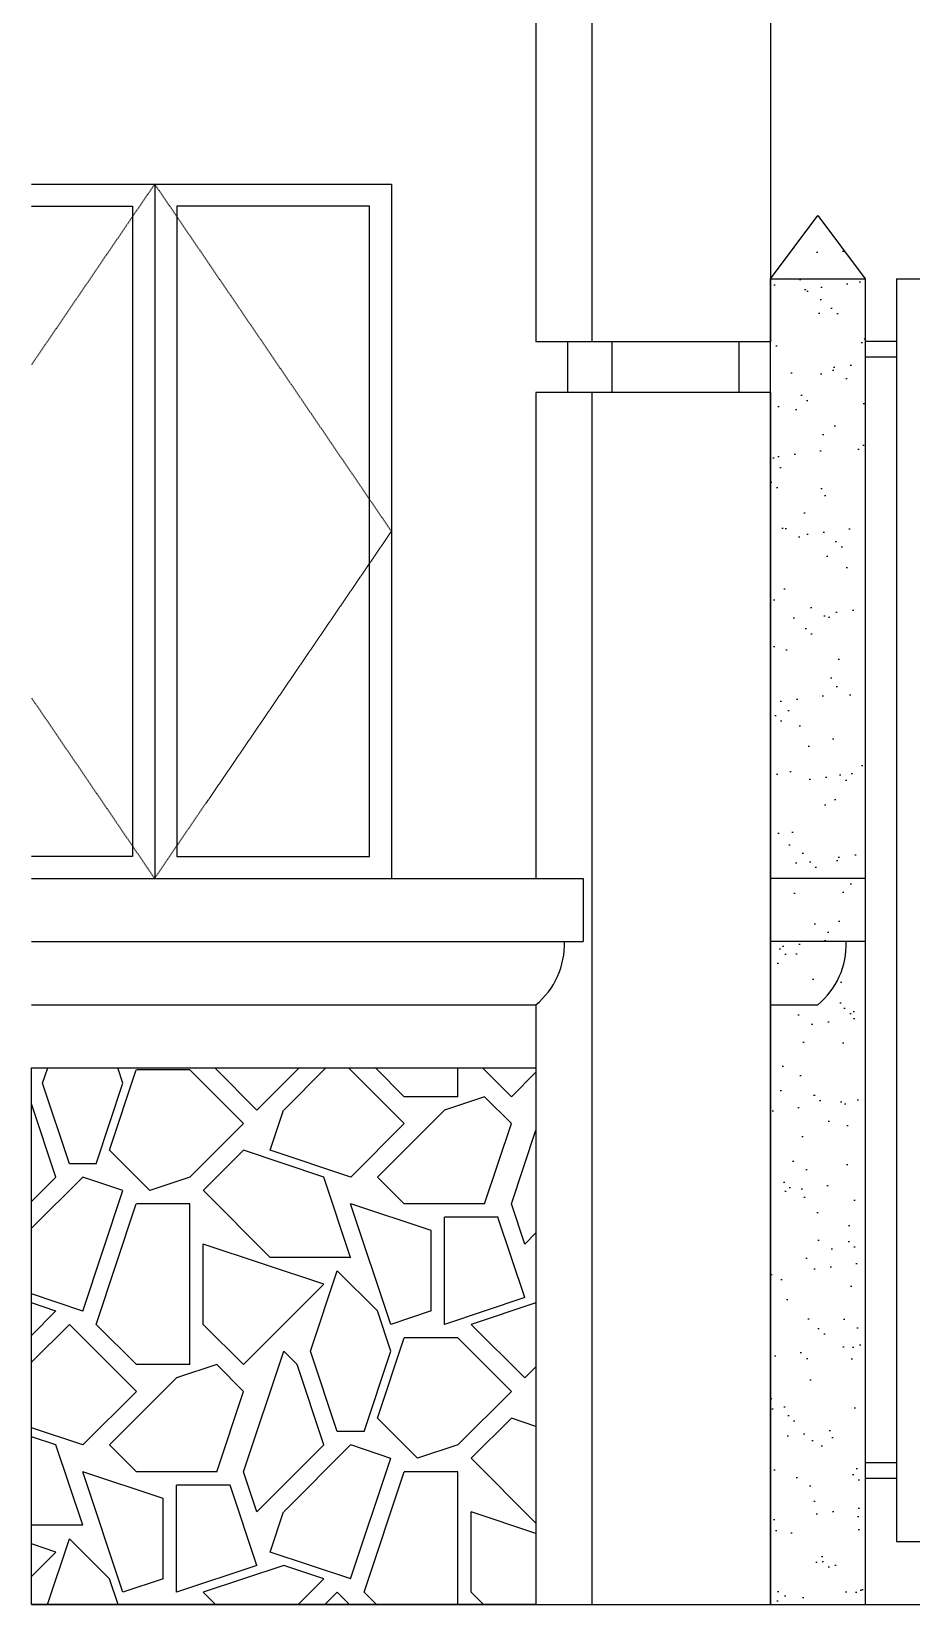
# Model space of a CAD drawing. Extents: x -6708 to 51378, y -17661 to 34250.
# Drawn here: x 26054 to 27448, y -11623 to -9131 of the extents above; entities that cross this region are included whole.
import ezdxf

# ---------------------------------------------------------------- set-up
doc = ezdxf.new("R2010")
doc.units = 0
doc.header["$LTSCALE"] = 5
doc.header["$MEASUREMENT"] = 0
doc.linetypes.add('HIDDEN', pattern=[0.375, 0.25, -0.125])
doc.layers.get('0').update_dxf_attribs({"linetype": 'CONTINUOUS'})
for name, color, linetype in [('0-BCA', 33, 'CONTINUOUS'), ('0-HATCH', 8, 'CONTINUOUS'), ('0-TEXT', 7, 'CONTINUOUS')]:
    doc.layers.add(name, color=color, linetype=linetype)

msp = doc.modelspace()

# ---------------------------------------------------------------- hatches: boundary and pattern name
at = {"layer": '0-HATCH'}
h = msp.add_hatch(dxfattribs=at)
h.set_pattern_fill('AR-SAND', color=2, scale=50, style=0)
h.set_pattern_definition([(37.5, (689.35, -7085.17), (-3.14967, 96.34119), [0, -76, 0, -85, 0, -81.25]), (7.5, (689.35, -7085.17), (88.48884, 141.1073), [0, -41, 0, -68.5, 0, -26.25]), (327.5, (627.85, -7085.17), (155.7071, 0.28295), [0, -25, 0, -90, 0, -117.5]), (317.5, (627.85, -7085.17), (150.3063, 43.8838), [0, -12.5, 0, -59, 0, -67.5])])
h.paths.add_polyline_path([(27374, -9522.6), (27224, -9522.6), (27224, -11622.6), (27374, -11622.6)])
h.paths.add_polyline_path([(27299, -9422.6), (27224, -9522.6), (27374, -9522.6)])
h = msp.add_hatch(dxfattribs=at)
h.set_pattern_fill('GRAVEL', color=8, scale=600, angle=45, style=0)
h.set_pattern_definition([(45, (84.85, -7000.3), (6e-14, 848.528), [180, -420]), (45, (297, -6703.33), (6e-14, 848.528), [150, -450]), (45, (254.56, -6703.33), (6e-14, 848.528), [120, -480]), (45, (21.2, -6724.55), (6e-14, 848.528), [90, -90, 120, -300]), (45, (3e-14, -6703.33), (6e-14, 848.528), [120, -30, 150, -300]), (45, (-275.8, -6809.4), (6e-14, 848.528), [150, -450]), (45, (106.07, -6385.14), (6e-14, 848.528), [150, -450]), (135, (-84.85, -7000.3), (-848.528, 1e-13), [90, -510]), (135, (-339.4, -6618.5), (-848.528, 1e-13), [60, -540]), (135, (84.85, -7000.3), (-848.528, 1e-13), [90, -510]), (135, (-254.56, -6576.06), (-848.528, 1e-13), [30, -570]), (135, (-63.64, -6724.55), (-848.528, 1e-13), [90, -510]), (135, (127.3, -6830.6), (-848.528, 1e-13), [150, -450]), (135, (-127.3, -6491.2), (-848.528, 1e-13), [90, -510]), (135, (84.85, -6618.5), (-848.528, 1e-13), [120, -480]), (135, (106.07, -6597.27), (-848.528, 1e-13), [120, -480]), (135, (339.4, -6745.76), (-848.528, 1e-13), [60, -540]), (135, (339.4, -6618.5), (-848.528, 1e-13), [150, -450]), (90, (7e-15, -7000.3), (-424.264, 424.264), [254.558, -593.97]), (90, (21.2, -6936.7), (-424.264, 424.264), [127.279, -721.249]), (90, (-21.2, -6512.4), (-424.264, 424.264), [169.706, -678.823]), (90, (-42.43, -6491.2), (-424.264, 424.264), [127.279, -721.249]), (180, (-148.5, -6682.12), (-424.264, -424.264), [42.427, -806.102]), (180, (7e-15, -7000.3), (-424.264, -424.264), [84.853, -763.676]), (180, (3e-14, -6745.76), (-424.264, -424.264), [84.853, -763.676]), (180, (6e-14, -6533.63), (-424.264, -424.264), [84.853, -763.676]), (180, (42.43, -6321.5), (-424.264, -424.264), [127.279, -721.249]), (180, (63.64, -6342.7), (-424.264, -424.264), [84.853, -763.676]), (180, (6e-14, -6321.5), (-424.264, -424.264), [84.853, -763.676]), (180, (254.56, -6830.6), (-424.264, -424.264), [127.279, -721.249]), (71.565, (127.28, -6448.78), (424.264, 424.264), [67.08, -1274.561]), (71.565, (127.28, -6660.9), (424.264, 424.264), [67.08, -1274.561]), (71.565, (-148.5, -6682.12), (424.264, 424.264), [134.16, -1207.481]), (71.565, (-233.35, -6554.84), (424.264, 424.264), [134.16, -1207.481]), (71.565, (-127.28, -6660.9), (424.264, 424.264), [134.16, -1207.481]), (71.565, (42.43, -6321.5), (424.264, 424.264), [134.16, -1207.481]), (71.565, (-148.5, -6936.68), (424.264, 424.264), [201.246, -1140.395]), (71.565, (-169.7, -6915.47), (424.264, 424.264), [201.246, -1140.395]), (71.565, (-339.4, -6745.76), (424.264, 424.264), [201.246, -1140.395]), (108.435, (-106.07, -6554.84), (-424.264, 424.264), [67.08, -1274.561]), (108.435, (106.07, -6385.14), (-424.264, 424.264), [67.08, -805.001, 134.16, -335.4]), (108.435, (106.07, -6470), (-424.264, 424.264), [134.16, -1207.481]), (108.435, (-190.92, -6682.12), (-424.264, 424.264), [134.16, -1207.481]), (108.435, (-212.13, -6703.33), (-424.264, 424.264), [134.16, -1207.481]), (108.435, (-106.07, -6512.42), (-424.264, 424.264), [201.246, -1140.395]), (161.565, (-106.07, -6724.55), (-424.264, 424.264), [67.08, -1274.561]), (161.565, (212.13, -6491.2), (-424.264, 424.264), [67.08, -1274.561]), (161.565, (254.56, -6703.33), (-424.264, 424.264), [134.16, -1207.481]), (161.565, (212.13, -6703.33), (-424.264, 424.264), [134.16, -1207.481]), (161.565, (-42.43, -6363.92), (-424.264, 424.264), [134.16, -1207.481]), (161.565, (-169.7, -6915.47), (-424.264, 424.264), [134.16, -1207.481]), (161.565, (212.13, -6873.04), (-424.264, 424.264), [201.246, -1140.395]), (198.435, (106.07, -6470), (-424.264, -424.264), [134.16, -1207.481]), (198.435, (148.5, -6470), (-424.264, -424.264), [134.16, -1207.481]), (198.435, (42.43, -7000.32), (-424.264, -424.264), [67.08, -1274.561]), (198.435, (3e-14, -6703.33), (-424.264, -424.264), [67.08, -1274.561]), (198.435, (-42.43, -6491.2), (-424.264, -424.264), [67.08, -1274.561])])
h.paths.add_polyline_path([(26053.9, -10772.6), (26852.8, -10772.6), (26852.8, -11622.6), (26053.9, -11622.6)])

# ---------------------------------------------------------------- linework, layer by layer
at = {"color": 3}
for p, q in [((27424, -9622, 0), (27374, -9622, 0)), ((27424, -9647, 0), (27374, -9647, 0)), ((27424, -11398.2, 0), (27374, -11398.2, 0)), ((27424, -11423.2, 0), (27374, -11423.2, 0))]:
    msp.add_line(p, q, dxfattribs=at)
at = {"layer": '0-BCA'}
for p, q in [((26852.8, -9072.6), (26852.8, -9622.6)), ((26941.2, -9072.6), (26941.2, -9622.6)), ((27224, -9072.6, 0), (27224, -9622.6, 0)), ((26053.9, -9372.6, 0), (26624, -9372.6, 0)), ((26249, -9372.6, 0), (26249, -10472.6, 0)), ((26624, -9372.6, 0), (26624, -10472.6, 0)), ((27224, -9522.6, 0), (27374, -9522.6, 0)), ((26902.8, -9622.6), (26852.8, -9622.6)), ((26902.8, -9622.6), (26902.8, -9702.6)), ((26973, -9622.6), (26973, -9702.6)), ((27174, -9622.6, 0), (27174, -9702.6, 0)), ((27224, -9622.6, 0), (27174, -9622.6, 0)), ((26852.8, -9702.6), (26852.8, -10472.6)), ((26902.8, -9702.6), (26852.8, -9702.6)), ((26941.2, -9702.6), (26941.2, -11622.6)), ((27224, -9702.6, 0), (27174, -9702.6, 0)), ((27224, -9702.6, 0), (27224, -11622.6, 0)), ((27224, -9702.6, 0), (27224, -11622.6, 0)), ((26053.9, -10472.6, 0), (26927.8, -10472.6)), ((26927.8, -10472.6), (26927.8, -10572.6)), ((27374, -10472.6, 0), (27224, -10472.6, 0)), ((27374, -10472.6, 0), (27374, -10572.6, 0)), ((26053.9, -10572.6, 0), (26927.8, -10572.6)), ((27374, -10572.6, 0), (27224, -10572.6, 0)), ((26053.9, -10672.6, 0), (26852.8, -10672.6)), ((26852.8, -10672.6), (26852.8, -11622.6)), ((27224, -10672.6, 0), (27299, -10672.6, 0)), ((26053.9, -10772.6, 0), (26852.8, -10772.6))]:
    msp.add_line(p, q, dxfattribs=at)
at = {"layer": '0-BCA', "color": 3}
for p, q in [((27424, -9522.6), (27783.7, -9522.6)), ((27424, -9522.6, 0), (27424, -11522.6, 0)), ((27424, -9572.6, 0), (27424, -11472.6, 0)), ((27424, -11522.6), (27833.7, -11522.6))]:
    msp.add_line(p, q, dxfattribs=at)
at = {"layer": '0-BCA', "color": 2}
for p, q in [((27174, -9622.6, 0), (26902.8, -9622.6)), ((27174, -9702.6, 0), (26902.8, -9702.6))]:
    msp.add_line(p, q, dxfattribs=at)
at = {"layer": '0-BCA', "color": 5}
msp.add_line((26053.9, -11622.6), (33226.5, -11622.6), dxfattribs=at)
at = {"layer": '0-BCA', "color": 1, "linetype": 'HIDDEN', "elevation": 0, "flags": 128}
msp.add_lwpolyline([(26053.9, -10186.4), (26249, -10472.6), (26624, -9922.6), (26249, -9372.6), (26053.9, -9658.8)], dxfattribs=at)
at = {"layer": '0-BCA', "elevation": 0}
for points in [[(26053.9, -9407.6), (26214, -9407.6), (26214, -10437.6), (26053.9, -10437.6)], [(27224, -11622.6), (27224, -9522.6), (27299, -9422.6), (27374, -9522.6), (27374, -11622.6)]]:
    msp.add_lwpolyline(points, dxfattribs=at)
msp.add_lwpolyline([(26589, -10437.6), (26589, -9407.6), (26284, -9407.6), (26284, -10437.6)], close=True, dxfattribs=at)
at = {"layer": '0-BCA'}
for centre in [(26774.2, -10577.1), (27220.4, -10577.1, 0)]:
    msp.add_arc(centre, 123.7, 309.462, 2.0825, dxfattribs=at)
at = {"layer": '0-TEXT', "elevation": 0}
msp.add_lwpolyline([(26053.9, -10772.6), (26852.8, -10772.6), (26852.8, -11622.6), (26053.9, -11622.6)], close=True, dxfattribs=at)

doc.saveas('drawing.dxf')
